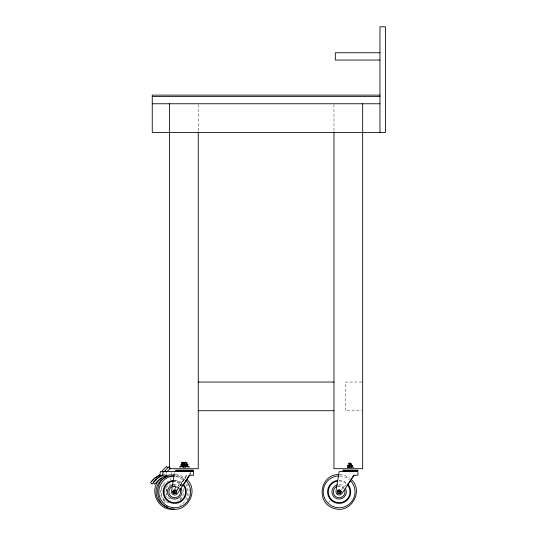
<?xml version="1.0" encoding="UTF-8"?>
<svg xmlns="http://www.w3.org/2000/svg" width="536" height="536" viewBox="0 0 536 536"><rect width="100%" height="100%" fill="white"/><g stroke="black" fill="none" stroke-linecap="round" stroke-linejoin="round"><path stroke-width="0.4" stroke-dasharray="2.68 2.01" d="M166.703 474.909L166.703 472.739M183.024 467.881L183.024 461.476M185.758 467.881L185.758 461.476M190.079 475.231L190.079 472.337M190.809 474.507L190.809 472.337M169.765 485.435L170.019 483.841M170.669 479.867L171.058 477.476M171.433 475.177L171.895 472.33M174.16 475.177L174.629 472.33M187.024 500.53L188.759 496.349L189.355 491.86L188.766 487.365M180.123 485.502L186.649 475.231L188.585 475.231M177.47 489.489L186.957 475.231M163.018 500.818L164.157 499.679M174.729 489.127L184.277 479.586C180.076 475.573 173.972 473.643 168.271 474.99M164.049 502.52L165.751 500.818M176.893 489.69L183.145 483.445M328.454 502.52L330.156 500.818M341.298 489.69L346.41 484.584M185.516 466.488L185.905 464.833L185.175 464.605L184.444 464.833L184.062 467.084L181.536 466.796L181.898 465.931L184.062 465.931L184.632 464.846L186.796 464.846L187.158 465.637L183.151 466.427L182.789 464.833L183.178 464.605L188.277 464.665L188.639 466.266L188.243 466.488M349.037 465.972L348.675 465.724L349.037 465.469L351.562 465.724L348.675 466.26L351.201 466.548L351.562 466.843L351.201 467.707M181.898 465.931L181.536 465.637L181.898 464.846L184.424 464.598L181.898 464.344L181.536 464.598L181.898 464.846M184.062 463.841L184.424 463.553L184.062 463.305L181.536 463.553L184.062 463.841L184.424 464.096L184.062 464.344M186.796 463.841L187.158 463.553L186.796 463.305L184.632 463.305L184.27 463.553L184.632 463.841L187.158 464.096L184.632 464.344L184.27 464.598L184.632 464.846M188.639 464.833L187.178 464.833L186.796 467.084L184.27 466.796L184.632 466.521L184.25 464.833M351.201 464.464L351.562 464.719L351.201 464.967L348.675 464.719L351.562 464.176L349.037 463.928L348.675 463.673L349.037 463.426L351.201 463.426L351.562 463.673L351.201 463.928M349.037 467.707L348.675 467.419L349.037 466.548M351.201 466.548L351.562 466.26L351.201 465.972M181.898 462.803L181.536 462.548L181.898 462.3L184.424 462.548L181.898 462.803L181.536 463.05L181.898 463.305M181.898 464.344L181.536 464.096L181.898 463.841M184.27 463.05L187.158 462.548L184.632 462.3L184.27 462.548L184.632 462.803M184.062 463.305L184.424 463.05M184.632 463.841L184.27 464.096L184.632 464.344M186.796 463.305L187.158 463.05L186.796 462.803M186.796 464.846L187.158 464.598L186.796 464.344M349.037 463.426L348.675 463.171L349.037 462.923L351.201 462.923L351.562 463.171L351.201 463.426M349.037 464.464L348.675 464.176L349.037 463.928M351.06 466.173L351.562 466.461L348.675 466.461L351.562 465.878L349.171 465.59L348.675 465.228L349.037 464.967M351.201 465.469L351.562 465.221L351.201 464.967M181.597 464.645L184.424 465.261L181.536 465.838L184.27 466.488M182.032 465.55L181.536 465.261L182.032 464.967M183.928 464.967L184.424 464.605M182.032 466.126L181.536 466.488L187.091 466.454M186.655 465.55L187.158 465.261L184.766 464.967L184.27 465.261L187.158 465.838L184.424 466.488M183.928 466.126L184.766 465.55M187.158 464.605L186.655 464.967M348.735 465.268L351.495 465.268M349.171 466.173L348.675 465.878L349.171 465.59M351.06 465.59L351.562 465.228M348.675 467.037L349.171 466.749M351.495 467.077L351.06 466.749M183.151 464.665L182.789 464.833L183.888 464.665M180.444 466.488L180.056 466.266L180.418 464.665L185.905 464.833M184.806 466.427L185.905 466.266L180.056 466.266M171.004 474.99C176.15 473.837 181.851 475.124 185.811 478.668M361.834 382.041L345.352 382.041L345.352 410.73L361.834 410.73M181.536 462.548L187.158 462.548M181.536 463.05L187.158 463.05M348.675 463.171L351.562 463.171M181.536 463.553L187.158 463.553M348.675 463.673L351.562 463.673M181.536 464.096L187.158 464.096M348.675 464.176L351.562 464.176M188.243 464.605L180.056 464.833L181.155 464.665M348.675 464.719L351.562 464.719M181.536 465.101L187.158 465.101M181.536 465.261L187.158 465.261M181.536 465.637L187.158 465.637M348.675 465.724L351.562 465.724M181.536 465.838L187.158 465.838M348.675 465.878L351.562 465.878M181.536 466.22L188.639 466.266L187.54 466.427M348.675 466.26L351.562 466.26M348.675 466.461L351.562 466.461M181.536 466.796L187.158 466.796M348.675 466.843L351.562 466.843M348.675 467.419L351.562 467.419M339.898 474.595L343.636 475.09L347.824 476.826L349.619 478.206M183.151 466.427L187.178 466.266L186.796 465.931M180.418 466.427L181.516 466.266L181.516 464.833M184.27 464.605L184.766 464.967M186.655 466.126L187.158 466.488M183.928 465.55L184.766 466.126M182.789 466.266L183.178 466.488M348.675 465.221L349.037 465.469M184.062 462.803L184.632 463.305M184.062 464.846L184.632 465.931M184.062 465.931L184.424 466.22M187.319 483.881L188.19 485.971M353.747 467.881L353.747 467.158L346.571 467.158L346.571 467.881M350.363 463.64L350.363 467.982M333.968 104.6L333.968 131.387M198.253 104.6L198.253 131.387M186.615 466.534L186.615 467.258M182.166 466.534L182.166 467.258M170.89 493.321A1.829 1.829 0 0 1 170.535 492.999M185.778 483.901A15.906 15.906 0 0 1 179.949 505.629M176.13 476.491A15.906 15.906 0 0 1 183.252 480.611M181.389 497.274A10.847 10.847 0 0 1 177.416 501.24M164.331 499.512A10.847 10.847 0 0 1 165.403 483.244M172.713 481.027A10.847 10.847 0 0 1 181.396 486.433M170.126 498.828A7.229 7.229 0 0 1 166.884 496.959M166.462 496.497A7.229 7.229 0 0 1 165.738 495.458M164.88 493.1A7.229 7.229 0 0 1 165.745 488.229M166.08 487.7A7.229 7.229 0 0 1 170.133 484.866M172.002 484.618A7.229 7.229 0 0 1 178.984 489.984M183.178 488.859A11.571 11.571 0 0 1 180.176 500.034M169.001 503.023A11.571 11.571 0 0 1 168.291 480.893M172.76 480.303A11.571 11.571 0 0 1 181.624 485.428M173.53 486.192A5.842 5.842 0 0 1 177.657 490.326A5.842 5.842 0 0 0 173.53 486.219M339.147 481.006A10.847 10.847 0 0 1 346.296 483.7M339.141 484.618A7.229 7.229 0 0 1 344.253 486.742M337.64 486.192A5.842 5.842 0 0 1 344.213 488.919M339.147 480.283A11.571 11.571 0 0 1 347.321 483.673M339.978 475.968A15.906 15.906 0 0 1 349.157 479.492M337.64 486.212A5.842 5.842 0 0 1 343.288 487.733M162.83 474.95A22.532 22.532 0 0 1 165.168 474.099M173.322 481.094A10.847 10.847 0 0 1 182.407 484.182M173.483 484.725A7.229 7.229 0 0 1 179.848 486.742M173.235 486.192A5.842 5.842 0 0 1 179.808 488.919M174.743 480.283A11.571 11.571 0 0 1 182.917 483.673M175.574 475.968A15.906 15.906 0 0 1 184.752 479.492M173.235 486.212A5.842 5.842 0 0 1 178.883 487.733M347.583 465.228L347.194 466.89L347.583 467.111L353.043 466.89L352.648 465.228L347.583 465.228M347.556 465.288L347.194 465.456L352.681 465.288L353.043 465.456L351.583 465.456L351.583 466.89L353.043 466.89L347.556 467.05L347.194 466.89L348.655 466.89L348.655 465.456L347.556 465.288M189.342 466.534L179.433 466.534L179.433 467.258L189.342 467.258L189.342 466.534M166.951 488.912A5.842 5.842 0 0 0 166.951 494.755A5.842 5.842 0 0 1 166.951 488.933"/><path stroke-width="0.8" d="M162.435 471.928L162.435 470.481L166.529 466.394L168.063 467.928M165.168 471.928L165.168 470.481L169.262 466.394M193.543 472.337L193.543 475.231L189.161 475.231M357.948 472.337L357.948 475.231L353.787 475.231L347.261 485.502M176.532 491.894L176.431 492.47L172.96 491.19A1.856 1.856 0 0 1 175.339 490.118C177.135 490.695 176.753 493.656 174.816 493.643M340.192 493.301L338.457 493.549A1.829 1.829 0 0 1 337.358 491.19A1.856 1.856 0 0 1 339.744 490.118C341.539 490.695 341.157 493.656 339.221 493.643M163.179 471.6L162.482 475.881L174.046 475.888L171.594 491.003A3.256 3.256 0 0 0 177.55 493.475L189.69 475.231M340.608 492.892L340.936 491.894M338.457 493.549L339.744 490.118A1.829 1.829 0 0 1 340.842 492.47A1.829 1.829 0 0 1 338.484 493.549M337.459 491.224L337.573 490.943A1.809 1.809 0 0 1 339.61 490.105L340.414 490.574L340.936 491.767M176.203 492.892L176.431 492.47A1.829 1.829 0 0 0 175.339 490.118L174.053 493.549L175.788 493.301M182.856 485.502L189.382 475.231M354.095 475.231L341.955 493.475A3.256 3.256 0 0 1 335.998 491.003L339.147 471.606L357.948 471.62M151.313 481.683L154.797 478.152L160.103 474.95A22.532 22.532 0 0 0 150.569 482.681L152.103 484.216A22.78 22.78 0 0 1 154.495 481.362M154.046 481.683L157.53 478.152L162.83 474.95A22.532 22.532 0 0 0 153.303 482.681L154.83 484.216A22.78 22.78 0 0 1 166.696 475.633M163.969 472.015L165.135 470.849M166.703 472.015L170.796 467.928M161.537 478.192C147.313 487.579 157.537 512.309 174.234 508.905M168.157 475.948C153.075 481.073 154.723 505.234 170.234 508.604C186.501 513.769 199.6 491.11 187.01 479.586M339.147 474.494C319.402 474.072 315.456 503.88 334.638 508.604C350.906 513.769 364.004 491.11 351.415 479.586M379.964 52.756L335.335 52.756L335.335 60.045L379.964 60.045M379.964 95.113L152.258 95.113L152.258 132.459L385.431 132.459L385.431 26.8L379.964 26.8L379.964 132.459M152.258 96.48L379.964 96.48M152.258 103.763L379.964 103.763M198.253 382.041L333.968 382.041M198.253 410.73L333.968 410.73M175.627 470.159L177.852 470.159M178.361 470.159L193.543 470.159M342.765 470.159L357.948 470.159M175.627 470.883L193.543 470.883M342.765 470.883L357.948 470.883M176.92 470.883L180.069 470.889M193.543 471.62L160.445 471.6L159.748 475.881L161.396 475.881M339.134 493.656L338.236 493.415A1.809 1.809 0 0 1 337.392 491.378M174.729 493.656L173.832 493.415A1.809 1.809 0 0 1 172.987 491.378L173.168 490.943A1.809 1.809 0 0 1 175.205 490.105L176.009 490.574L176.532 491.767M337.365 491.19L340.836 492.47M362.658 103.763L362.658 468.705L333.968 468.705L333.968 132.225M198.253 132.225L198.253 468.705L169.564 468.705L169.564 103.763M155.393 480.504A22.78 22.78 0 0 1 156.338 479.7M167.875 507.21A15.906 15.906 0 0 1 166.314 476.993M350.39 480.611A15.906 15.906 0 0 1 347.08 505.629A15.906 15.906 0 0 1 323.771 495.954A15.906 15.906 0 0 1 339.147 475.941M345.398 488.236A7.229 7.229 0 0 1 342.189 498.4A7.229 7.229 0 0 1 332.34 494.319A7.229 7.229 0 0 1 337.271 484.866M344.795 490.353A5.842 5.842 0 0 1 341.144 497.354A5.842 5.842 0 0 1 333.854 494.326A5.842 5.842 0 0 1 336.233 486.795M347.837 484.222A11.571 11.571 0 0 1 344.916 501.87A11.571 11.571 0 0 1 328.179 495.559A11.571 11.571 0 0 1 337.633 480.377M347.295 484.698A10.847 10.847 0 0 1 344.554 501.24A10.847 10.847 0 0 1 328.87 495.331A10.847 10.847 0 0 1 337.727 481.094M176.438 492.463A1.829 1.829 0 0 1 174.093 493.555A1.829 1.829 0 0 1 173.007 491.204M185.985 480.611A15.906 15.906 0 0 1 182.675 505.629A15.906 15.906 0 0 1 159.366 495.954A15.906 15.906 0 0 1 174.743 475.941M180.994 488.236A7.229 7.229 0 0 1 177.785 498.4A7.229 7.229 0 0 1 167.936 494.319A7.229 7.229 0 0 1 172.867 484.866M179.808 488.939A5.842 5.842 0 0 1 177.664 496.926A5.842 5.842 0 0 1 169.684 494.775A5.842 5.842 0 0 1 171.828 486.795M183.433 484.222A11.571 11.571 0 0 1 180.511 501.87A11.571 11.571 0 0 1 163.775 495.559A11.571 11.571 0 0 1 173.229 480.377M182.89 484.698A10.847 10.847 0 0 1 180.15 501.24A10.847 10.847 0 0 1 164.465 495.331A10.847 10.847 0 0 1 173.322 481.094"/></g></svg>
